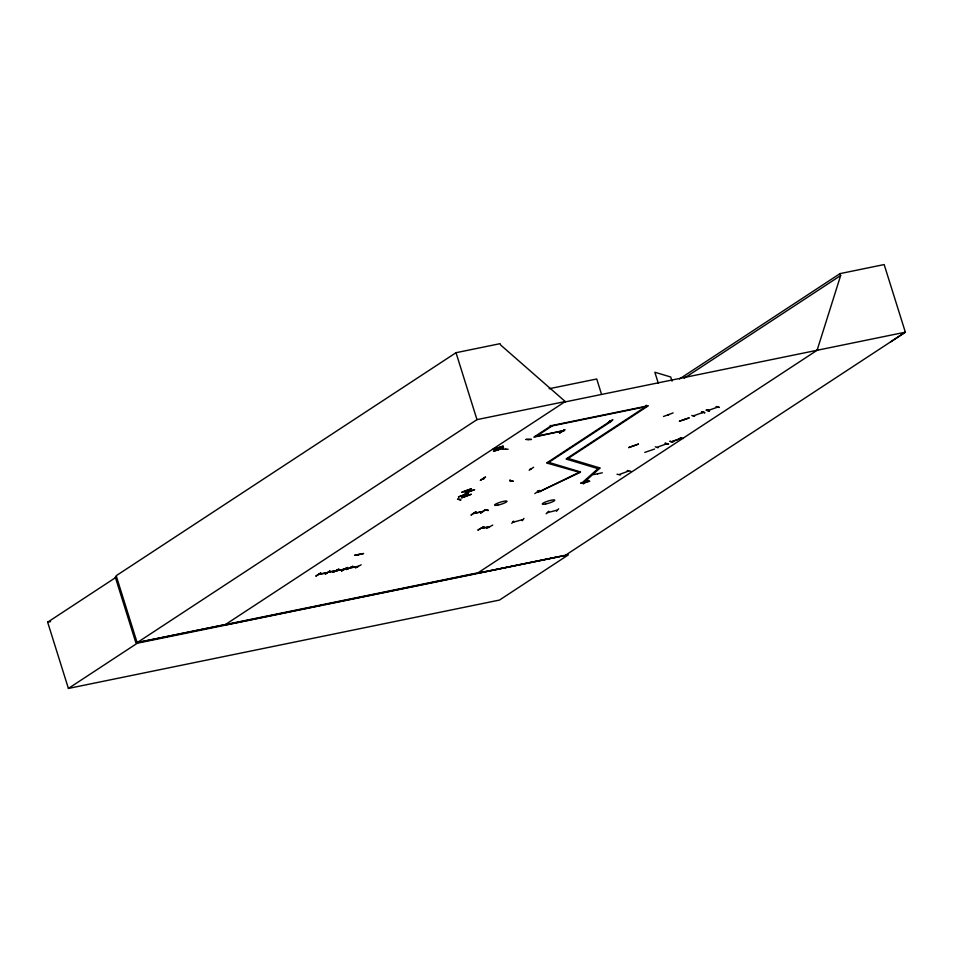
<?xml version="1.0" encoding="UTF-8"?>
<svg xmlns="http://www.w3.org/2000/svg" width="953" height="953" viewBox="0 0 953 953"><rect width="100%" height="100%" fill="white"/><g stroke="black" fill="none" stroke-linecap="round" stroke-linejoin="round"><path stroke-width="1.43" d="M332.752 572.419L338.982 569.06L333.216 572.36M478.287 529.963L483.957 526.544M315.741 576.041L320.97 572.872L316.253 575.969M471.39 514.823L475.714 511.892M476.107 511.773L471.008 515.049M485.208 477.155L480.431 480.264M485.577 477.06L480.419 480.348M534.859 493.583L539.66 490.426M559.566 432.936L564.843 429.755L559.959 432.733M620.498 474.939L617.008 474.237M655.271 446.802L658.023 447.815M457.535 499.205L461.002 499.956L457.928 499.015M488.174 510.558L484.863 509.867M669.971 441.275L672.901 442.192M694.618 416.282L691.759 415.448M709.497 410.862L706.518 409.969M709.068 411.172L706.113 410.195M546.14 513.774L548.785 511.201M511.761 523.388L513.572 521.088M589.657 481.17L580.663 483.123L589.573 481.313M817.102 350.275L840.641 275.548L840.034 273.618L884.158 264.565L905.35 332.192L890.626 341.877M497.835 447.958L498.276 449.459M337.839 570.359L329.214 572.026M338.029 570.192L328.94 572.169M463.158 495.286L466.16 496.132M466.565 490.676L469.436 491.557M498.741 449.518L498.288 447.803M668.41 414.912L668.494 414.686M513.179 522.113L513.941 521.91M513.155 522.196L522.78 519.611L521.827 519.85M523.971 518.372L522.268 520.719M556.504 511.249L558.649 508.807M359.019 554.575L358.233 554.92L358.769 554.575M706.518 410.028L709.449 410.957M333.514 571.145L334.015 571.002M564.7 429.708L559.578 432.96M565.51 555.218L905.35 332.192L564.438 402.059L565.236 401.535L500.528 344.903L500.134 343.664L456.01 352.705L116.171 575.731L137.315 643.204L68.402 688.435L47.65 622.19L116.552 576.97M224.598 625.097L565.296 401.523L476.976 419.63L137.137 642.656L478.061 572.777M329.941 570.942L325.176 574.135L329.893 571.038M536.491 436.2L552.216 425.884M679.453 378.996L840.034 273.618M684.159 378.246L840.641 275.548M480.526 513.024L485.148 510.022M645.443 405.895L646.36 405.287L646.622 406.121L566.404 458.774L568.131 458.417L648.362 405.764L551.394 425.634L533.847 437.165L564.521 430.458L534.764 436.557M559.459 556.576L477.262 573.301L817.9 349.751M354.73 555.277L363.367 553.645M563.473 431.042L562.627 431.232M530.428 468.971L530.773 469.019M533.585 467.244L529.177 470.294M612.743 419.856L607.871 423.061L612.66 419.796M584.868 482.23L585.607 482.087M587.93 480.598L583.153 483.707L588.358 480.443M593.528 474.63L602.308 472.807M597.734 473.903L597.591 473.951M585.13 482.17L585.225 482.063M469.817 491.426L466.863 490.545M668.113 414.841L668.815 414.769M684.409 419.475L684.028 419.606M336.147 570.764L344.402 569.227L335.992 570.787M347.702 567.488L341.496 570.918L347.273 567.631M355.481 567.988L361.151 564.784M477.822 530.047L483.6 526.747M489.306 526.961L481.503 528.2M486.661 528.438L492.737 525.091M505.602 449.125L505.936 449.101M666.6 443.812L657.153 447.255M628.623 471.032L619.283 474.523M693.2 415.865L694.249 415.579M702.933 412.446L693.439 415.865M708.079 410.493L708.913 410.195M716.644 407.419L717.716 407.026M486.792 510.189L487.781 509.926M538.659 491.724L537.552 491.867M538.528 491.605L537.456 491.903M681.181 438.344L671.746 441.739M318.695 574.361L327.451 572.562M473.939 513.345L482.849 511.499M482.706 511.618L473.879 513.441M609.348 421.655L610.337 421.44L609.634 420.654M483.374 478.632L484.195 478.549M530.13 469.138L531.083 468.864M584.642 482.301L585.368 482.015M502.779 449.256L508.128 449.232M526.151 439.428L531.25 439.512M528.319 439.678L528.236 439.714M702.016 412.768L702.611 412.458M708.258 410.433L717.716 407.098M487.769 509.926L486.923 510.224M671.662 441.692L681.204 438.261M358.09 566.499L350.025 567.917M327.32 572.682L318.576 574.48M668.649 443.991L665.003 443.205L668.124 444.205M630.755 471.223L627.217 470.52M474.523 489.699L464.826 493.106L474.499 489.675M458.56 496.93L468.209 493.451L458.5 496.847M463.515 495.346L466.231 495.929M471.187 494.262L461.538 497.823L471.187 494.345M716.275 406.597L719.253 407.491M512.714 481.182L509.736 480.395L513.19 481.11M679.453 421.226L689.269 417.855L679.418 421.143M628.766 447.517L638.45 444.086M628.67 447.612L638.343 444.134M680.251 437.57L683.253 438.511M670.126 441.299L672.52 442.406M537.504 490.866L540.006 491.915M644.8 452.401L654.604 449.03M350.168 567.797L358.364 566.356M510.915 480.896L510.069 481.217M460.335 499.158L459.596 499.515M493.058 449.399L503.136 446.171L493.058 449.399L496.692 447.707M503.494 447.91L493.463 451.269L503.553 448.136L503.375 447.541M557.362 510.081L547.546 512.631M549.119 388.741L596.733 378.984L601.534 394.328M645.705 406.717L550.477 426.241L550.226 425.407M47.65 622.19L50.569 621.594M226.04 624.799L321.888 605.155M324.782 604.559L475.809 573.599M477.262 573.301L564.057 555.516M137.315 643.204L568.393 554.849L499.491 600.068L68.402 688.435M563.271 431.173L562.532 431.34M484.267 478.454L483.266 478.751M363.629 553.443L354.516 555.337M225.396 624.572L135.874 642.787L115.289 577.101M562.341 555.98L565.224 555.396M481.36 528.248L489.544 526.806M525.949 439.44L531.452 439.345M716.334 406.478L719.277 407.336M701.468 411.851L704.446 412.744M509.795 480.276L512.774 481.194M485.196 509.915L480.86 512.952M587.977 480.491L583.653 483.612M347.368 567.535L341.591 570.835M471.354 488.746L461.871 492.344M673.104 412.911L663.491 416.485M672.032 381.176L670.721 376.995L654.842 372.23L658.344 383.38M456.01 352.705L476.976 419.63M471.354 488.794L461.812 492.201M346.63 569.537L352.872 566.225L346.654 569.513M598.019 468.638L581.699 483.159L583.57 482.694L599.89 468.173L598.019 468.638L566.261 459.096L568.131 458.417L599.902 467.959L598.019 468.638M609.896 421.476L547.01 462.741L548.749 462.384L611.623 421.119L609.896 421.476M578.638 472.605L540.196 491.307L580.008 472.45L546.867 463.063L548.749 462.384L580.508 471.938L578.638 472.605M701.944 411.779L704.922 412.673L701.932 411.756M497.823 505.138A6.564 1.12 -17.4 0 0 507.02 501.266A6.564 1.12 -17.4 0 0 497.418 503.244A6.564 1.12 -17.4 0 0 497.823 505.138M545.592 504.018A6.564 1.12 -17.4 0 0 554.789 500.146A6.564 1.12 -17.4 0 0 545.187 502.112A6.564 1.12 -17.4 0 0 545.592 504.018"/></g></svg>
